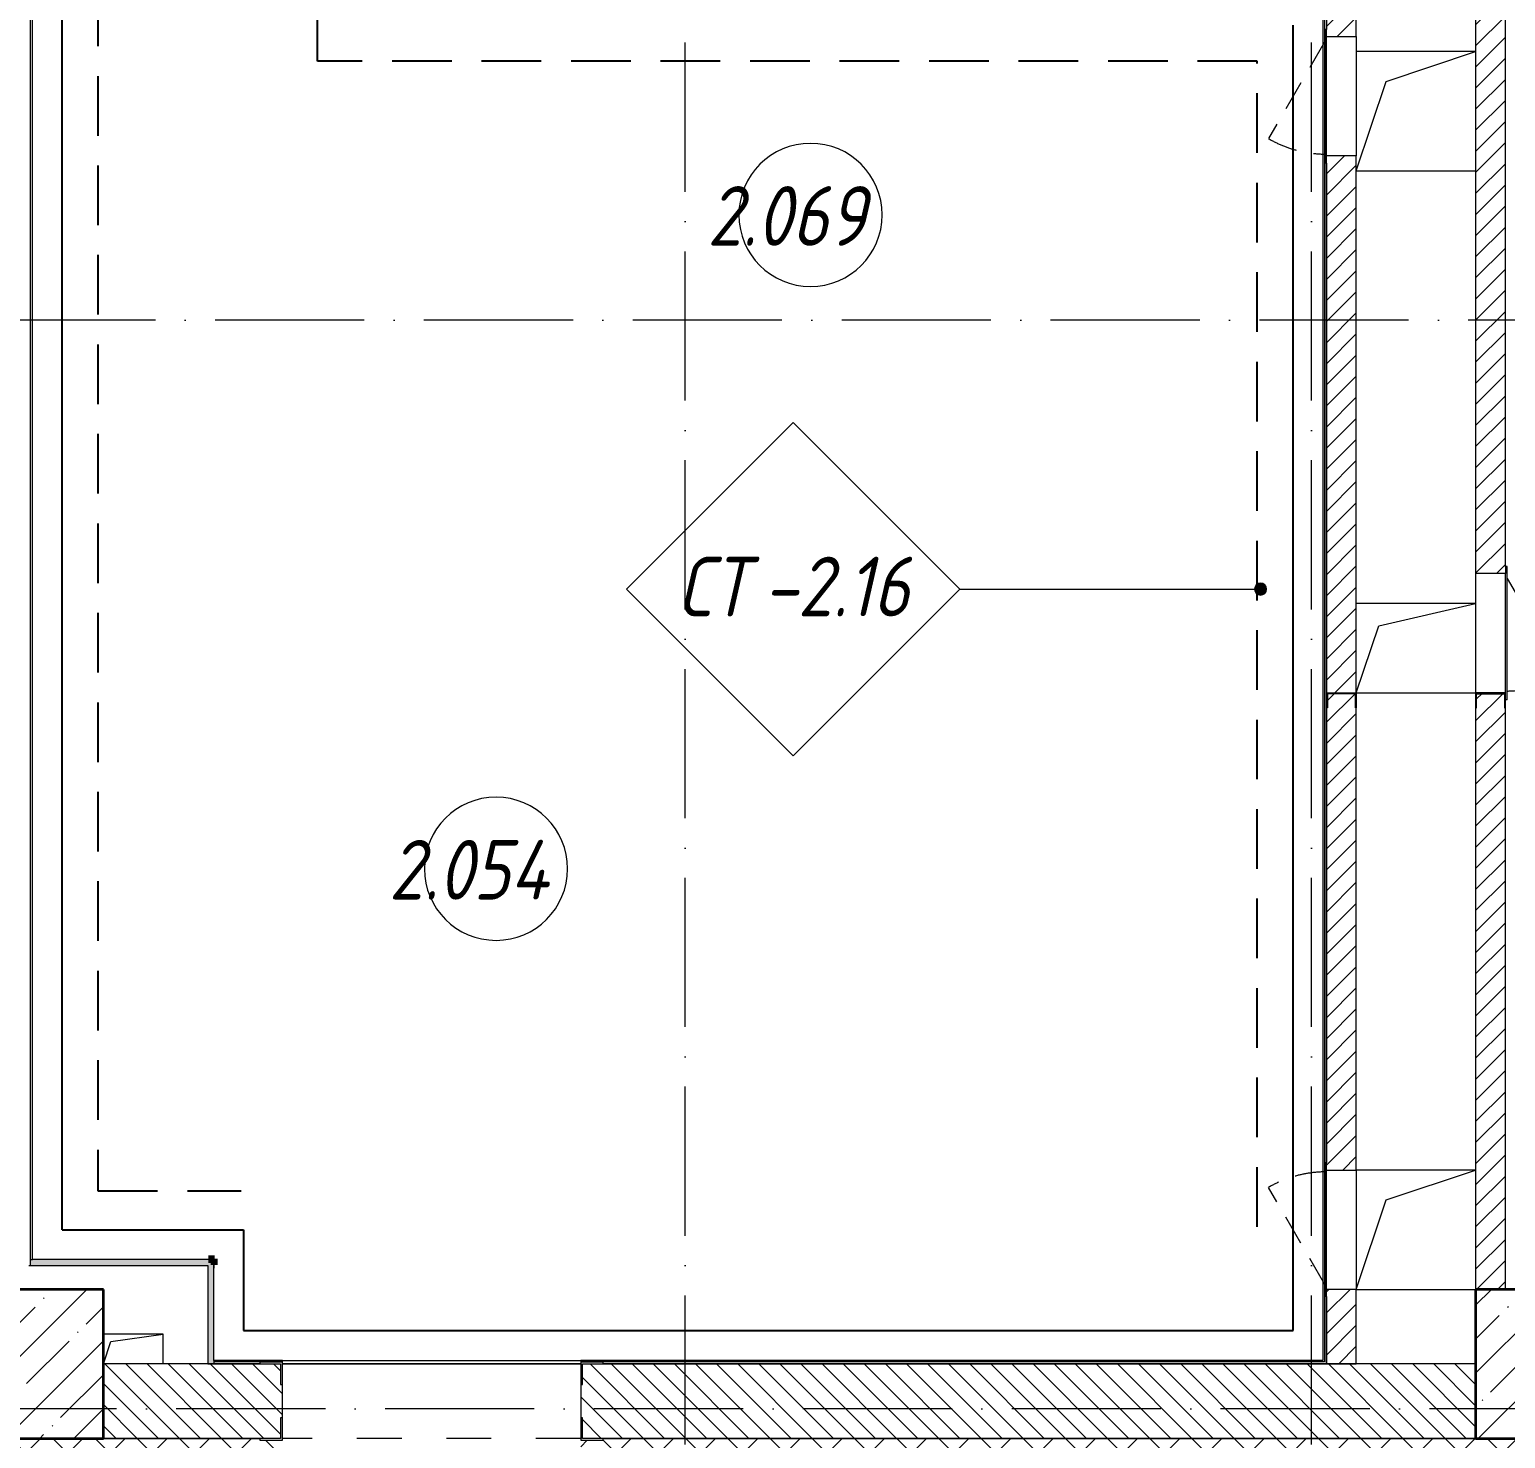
# Model space of a CAD drawing. Header units: millimetres. Extents: x -213536 to 1564669, y -45299 to 942238.
# Drawn here: x -202715 to -197767, y 183827 to 188551 of the extents above; entities that cross this region are included whole.
import ezdxf

# ---------------------------------------------------------------- set-up
doc = ezdxf.new("R2010")
doc.units = ezdxf.units.MM
for name, pattern in [('01 Штриховая _2 мм_', [300, 200, -100]), ('200_ШТРИХ_ш1п0_6_', [160, 100, -60]), ('50_200_ШТРИХ_1Т_ш5_п1_п1_', [700, 500, -100, 0, -100]), ('Штрих короткий', [300, 150, -150])]:
    doc.linetypes.add(name, pattern=pattern)
for name, color, linetype, lineweight in [('0-1', 7, 'Continuous', 5), ('0-2', 7, 'Continuous', 9), ('Линии-2', 7, 'Continuous', 5), ('Марки помещений', 7, 'Continuous', 9), ('Несущие колонны', 7, 'Continuous', 9), ('Несущие колонны-1', 7, 'Continuous', 35), ('Обобщенные модели', 7, 'Continuous', 9), ('Общие ребра', 7, 'Continuous', 9), ('Окна', 7, 'Continuous', 9), ('Оси-2', 7, '50_200_ШТРИХ_1Т_ш5_п1_п1_', 9), ('Открывание в плане-2', 7, '200_ШТРИХ_ш1п0_6_', 9), ('Перемычка-1', 7, 'Штрих короткий', 9), ('СТ-1_16', 7, '01 Штриховая _2 мм_', 90), ('Стены', 7, 'Continuous', 9), ('Стены-1', 7, 'Continuous', 13), ('Текстовые примечания', 7, 'Continuous', 9), ('Штриховка разреза-1', 7, 'Continuous', 9)]:
    doc.layers.add(name, color=color, linetype=linetype, lineweight=lineweight)
for name, color, linetype, lineweight, true_color in [('Обобщенные модели-2', 3, 'Continuous', 90, 0x00ff00), ('СТ-11', 7, 'Continuous', 90, 0x800080), ('Штриховка разреза-5', 7, 'Continuous', 9, 0x8000ff), ('Элементы узлов-1', 7, 'Continuous', 9, 0x3b3b3b)]:
    doc.layers.add(name, color=color, linetype=linetype, lineweight=lineweight, true_color=true_color)
doc.layers.get('0-2').off()
doc.styles.add('ISOCPEUR_I_2', font='isocpeui.ttf', dxfattribs={"width": 0.85, "height": 2.3})
doc.styles.add('ISOCPEUR_I_3', font='isocpeui.ttf', dxfattribs={"width": 0.85, "height": 2.2})
pattern_1 = [(45, (0, 0), (-35.35534, 35.35534), [])]

# ---------------------------------------------------------------- blocks, each defined once
blk = doc.blocks.new('BSC_Колонна _Прямоугольная - 500х500-V63-АИ2_02_План отделки стен 2-го этажа _Часть 2_')
at = {"layer": 'Несущие колонны'}
h = blk.add_hatch(dxfattribs=at)
h.set_pattern_fill('FP_71', color=256, style=0, pattern_type=2)
h.set_pattern_definition([(45, (-13000, -150), (-114.0493, 114.0493), []), (45, (-12885.95, -150), (-114.0493, 114.0493), [201.612, -40.322, 3.353, -36.97])])
h.paths.add_polyline_path([(-250, -250), (250, -250), (250, 250), (-250, 250)], flags=0)
at = {"layer": 'Несущие колонны-1'}
for p, q in [((250, 250), (-250, 250)), ((-250, 250), (-250, -250)), ((250, -250), (250, 250)), ((-250, -250), (250, -250))]:
    blk.add_line(p, q, dxfattribs=at)
blk = doc.blocks.new('BSC_Колонна _Прямоугольная - 500х500-V95-АИ2_02_План отделки стен 2-го этажа _Часть 2_')
at = {"layer": 'Несущие колонны'}
h = blk.add_hatch(dxfattribs=at)
h.set_pattern_fill('FP_94', color=256, style=0, pattern_type=2)
h.set_pattern_definition([(45, (-7900, -150), (-114.0493, 114.0493), []), (45, (-7785.95, -150), (-114.0493, 114.0493), [201.613, -40.323, 3.353, -36.97])])
h.paths.add_polyline_path([(-250, -250), (250, -250), (250, 250), (-250, 250)], flags=0)
at = {"layer": 'Несущие колонны-1'}
for p, q in [((250, 250), (-250, 250)), ((-250, 250), (-250, -250)), ((250, -250), (250, 250)), ((-250, -250), (250, -250))]:
    blk.add_line(p, q, dxfattribs=at)
blk = doc.blocks.new('Проем_Дверь_Прямоугольный - 1000х2700h_витражные проемы-25985460-АИ2_02_План отделки стен 2-го этажа _Часть 2_')
at = {"layer": 'Перемычка-1'}
for p, q in [((500, 125), (-500, 125)), ((500, -125), (-500, -125))]:
    blk.add_line(p, q, dxfattribs=at)
blk = doc.blocks.new('Фахверк_СКБ_Уголок - 250_2700-27497298-АИ2_02_План отделки стен 2-го этажа _Часть 2_')
at = {"layer": 'Обобщенные модели'}
for p, q in [((200, 181), (125, 181)), ((125, 181), (125, 106)), ((131, 106), (131, 175)), ((131, 175), (200, 175)), ((200, 175), (200, 181)), ((125, 106), (131, 106)), ((131, -6), (125, -6)), ((125, -6), (125, -81)), ((131, -75), (131, -6)), ((125, -81), (200, -81)), ((200, -75), (131, -75)), ((200, -81), (200, -75))]:
    blk.add_line(p, q, dxfattribs=at)
blk = doc.blocks.new('154_Фахверк_СКБ_Швеллер - Тип_100_3960-28331862-АИ2_02_План отделки стен 2-го этажа _Часть 2_')
at = {"layer": 'Обобщенные модели'}
for p, q in [((175, 50), (125, 50)), ((125, 50), (125, -50)), ((175, 47), (175, 50)), ((128, 47), (175, 47)), ((128, -47), (128, 47)), ((175, -47), (128, -47)), ((175, -50), (175, -47)), ((125, -50), (175, -50))]:
    blk.add_line(p, q, dxfattribs=at)
blk = doc.blocks.new('154_Фахверк_СКБ_Швеллер - Тип_100_3960-28333271-АИ2_02_План отделки стен 2-го этажа _Часть 2_')
at = {"layer": 'Обобщенные модели'}
for p, q in [((125, 50), (175, 50)), ((125, -50), (125, 50)), ((175, 50), (175, 47)), ((128, 47), (128, -47)), ((175, 47), (128, 47)), ((128, -47), (175, -47)), ((175, -47), (175, -50)), ((175, -50), (125, -50))]:
    blk.add_line(p, q, dxfattribs=at)
blk = doc.blocks.new('AR_Отверстие Ниша - Лючок-32405868-АИ2_02_План отделки стен 2-го этажа _Часть 2_')
at = {"layer": 'Окна'}
for p, q in [((200, 50), (-200, 50)), ((200, -50), (200, 50)), ((-200, -50), (200, -50))]:
    blk.add_line(p, q, dxfattribs=at)
blk = doc.blocks.new('Л_Общий_Лючок - Лючок-29677405-АИ2_02_План отделки стен 2-го этажа _Часть 2_')
at = {"layer": 'Окна'}
for p, q in [((424, 6), (-24, 6)), ((-24, 6), (-24, 0)), ((-24, 0), (0, 0)), ((424, 6), (424, 0))]:
    blk.add_line(p, q, dxfattribs=at)
at = {"layer": 'Открывание в плане-2'}
blk.add_line((16.4, 6), (342, 194), dxfattribs=at)
blk.add_arc((6, 0), 388, 0.8905, 30, dxfattribs=at)
blk = doc.blocks.new('AR_Отверстие Ниша - Лючок-32405936-АИ2_02_План отделки стен 2-го этажа _Часть 2_')
at = {"layer": 'Окна'}
for p, q in [((-200, 50), (200, 50)), ((-200, -50), (-200, 50)), ((200, 50), (200, -50)), ((200, -50), (-200, -50))]:
    blk.add_line(p, q, dxfattribs=at)
blk = doc.blocks.new('Л_Общий_Лючок - Лючок-29741325-АИ2_02_План отделки стен 2-го этажа _Часть 2_')
at = {"layer": 'Окна'}
for p, q in [((-24, 0), (-24, -6)), ((0, 0), (-24, 0)), ((424, 0), (400, 0)), ((424, 0), (424, -6)), ((-24, -6), (424, -6))]:
    blk.add_line(p, q, dxfattribs=at)
at = {"layer": 'Открывание в плане-2'}
blk.add_line((383.6, -6), (58, -194), dxfattribs=at)
blk.add_arc((394, 0), 388, 180.8905, 210, dxfattribs=at)
blk = doc.blocks.new('AR_Отверстие Ниша - Лючок-32405898-АИ2_02_План отделки стен 2-го этажа _Часть 2_')
at = {"layer": 'Окна'}
for p, q in [((-200, 50), (200, 50)), ((-200, -50), (-200, 50)), ((200, 50), (200, -50)), ((200, -50), (-200, -50))]:
    blk.add_line(p, q, dxfattribs=at)
blk = doc.blocks.new('Л_Общий_Лючок - Лючок-V188-АИ2_02_План отделки стен 2-го этажа _Часть 2_')
at = {"layer": 'Окна'}
for p, q in [((-24, 0), (-24, -6)), ((0, 0), (-24, 0)), ((424, 0), (400, 0)), ((424, 0), (424, -6)), ((-24, -6), (424, -6))]:
    blk.add_line(p, q, dxfattribs=at)
at = {"layer": 'Открывание в плане-2'}
blk.add_line((16.4, -6), (342, -194), dxfattribs=at)
blk.add_arc((6, 0), 388, 330, 359.1095, dxfattribs=at)
blk = doc.blocks.new('AR_Отверстие прямоугольное _в плите_ - AR_Отверстие прямоугольное _в плите_-30459211-АИ2_02_План отделки стен 2-го этажа _Часть 2_')
at = {"layer": 'Обобщенные модели'}
for p, q in [((200, 200), (-200, 200)), ((-100, 100), (200, 200)), ((-200, -200), (-100, 100)), ((-200, -200), (200, -200))]:
    blk.add_line(p, q, dxfattribs=at)
blk = doc.blocks.new('AR_Отверстие прямоугольное _в плите_ - AR_Отверстие прямоугольное _в плите_-30459214-АИ2_02_План отделки стен 2-го этажа _Часть 2_')
at = {"layer": 'Обобщенные модели'}
for p, q in [((200, 150), (-200, 150)), ((-125, 75), (200, 150)), ((-200, -150), (-125, 75)), ((-200, -150), (200, -150))]:
    blk.add_line(p, q, dxfattribs=at)
blk = doc.blocks.new('AR_Отверстие прямоугольное _в плите_ - AR_Отверстие прямоугольное _в плите_-30510746-АИ2_02_План отделки стен 2-го этажа _Часть 2_')
at = {"layer": 'Обобщенные модели'}
for p, q in [((100, 50), (-100, 50)), ((-75, 25), (100, 50)), ((100, -50), (100, 50)), ((-100, -50), (-75, 25))]:
    blk.add_line(p, q, dxfattribs=at)
blk = doc.blocks.new('0125-Р-ОО-Ш2-АР-о_23_10_2024_rvt-1-АИ2_02_План отделки стен 2-го этажа _Часть 2_')
at = {"layer": 'Штриховка разреза-1'}
h = blk.add_hatch(dxfattribs=at)
h.set_pattern_fill('FP_92', color=256, style=0, pattern_type=2)
h.set_pattern_definition(pattern_1)
h.paths.add_polyline_path([(12250, 150), (12350, 150), (12350, 400), (12250, 400), (12250, 376)], flags=0)
h.paths.add_polyline_path([(12265.1, 800), (12350, 800), (12350, 2350), (12347, 2350), (12347, 2397), (12253, 2397), (12253, 2350), (12250, 2350), (12251, 800)], flags=0)
h.paths.add_polyline_path([(12347, 2400), (12350, 2400), (12350, 4200), (12250, 4200), (12250, 2400), (12297.1, 2400)], flags=0)
h.paths.add_polyline_path([(12350, 4600), (12350, 4750), (12250, 4750), (12251, 4600), (12274, 4600)], flags=0)
h = blk.add_hatch(dxfattribs=at)
h.set_pattern_fill('FP_92', color=256, style=0, pattern_type=2)
h.set_pattern_definition(pattern_1)
h.paths.add_polyline_path([(12750, 400), (12850, 400), (12850, 2350), (12847, 2350), (12847, 2397), (12753, 2397), (12753, 2350), (12750, 2350), (12750, 492.9)], flags=0)
h.paths.add_polyline_path([(12750, 2800), (12850, 2800), (12850, 4750), (12750, 4750), (12750, 2803)], flags=0)
h = blk.add_hatch(dxfattribs=at)
h.set_pattern_fill('FP_2', color=256, style=0, pattern_type=2)
h.set_pattern_definition([(135, (0, 0), (-35.35534, -35.35534), [])])
h.paths.add_polyline_path([(11333.2, -100), (12750, -100), (12750, 150), (9756, 150), (9756, 81), (9750, 81), (9750, -31), (9756, -31), (9756, -100), (10867.2, -100)], flags=0)
h.paths.add_polyline_path([(8537.2, -100), (8744, -100), (8744, -31), (8750, -31), (8750, 81), (8744, 81), (8744, 150), (8150, 150), (8150, -100)], flags=0)
h = blk.add_hatch(dxfattribs=at)
h.set_pattern_fill('FP_81', color=256, style=0, pattern_type=2)
h.set_pattern_definition([(45, (0, 0), (-70.71068, 70.71068), []), (135, (0, 0), (-70.71068, -70.71068), [])])
h.paths.add_polyline_path([(103134.1, -200), (103600, -200), (103600, -100), (94575, -100), (94575, -106), (94500, -106), (94500, -200), (102202.1, -200)], flags=0)
h.paths.add_polyline_path([(91850, -200), (92700, -200), (92700, -106), (92625, -106), (92625, -100), (84750, -100), (84750, -200), (91350, -200)], flags=0)
h.paths.add_polyline_path([(83562.3, -200), (83750, -200), (83750, -100), (82625, -100), (82625, -106), (82550, -106), (82550, -200), (83250, -200)], flags=0)
h.paths.add_polyline_path([(74750, -200), (74750, -100), (73425, -100), (73425, -106), (73350, -106), (73350, -200), (74242.4, -200)], flags=0)
h.paths.add_polyline_path([(71446.5, -200), (71550, -200), (71550, -106), (71475, -106), (71475, -100), (70425, -100), (70425, -106), (70350, -106), (70350, -200), (71200, -200)], flags=0)
h.paths.add_polyline_path([(67718.5, -200), (68549.7, -200), (68549.7, -106), (68475, -106), (68475, -100), (67425, -100), (67425, -106), (67350, -106), (67350, -200)], flags=0)
h.paths.add_polyline_path([(64700, -200), (65550, -200), (65550, -106), (65475, -106), (65475, -100), (64425, -100), (64425, -106), (64350, -106), (64350, -200), (64456.5, -200)], flags=0)
h.paths.add_polyline_path([(62550, -200), (62550, -106), (62475, -106), (62475, -100), (61425, -100), (61425, -106), (61350, -106), (61350, -200), (62126.6, -200)], flags=0)
h.paths.add_polyline_path([(56534.6, -200), (56550, -200), (56550, -106), (56475, -106), (56475, -100), (55425, -100), (55425, -106), (55350, -106), (55350, -200), (56200, -200)], flags=0)
h.paths.add_polyline_path([(53272.7, -200), (53550, -200), (53550, -106), (53475, -106), (53475, -100), (52425, -100), (52425, -106), (52350, -106), (52350, -200), (52806.7, -200)], flags=0)
h.paths.add_polyline_path([(50550, -200), (50550, -106), (50475, -106), (50475, -100), (49425, -100), (49425, -106), (49350, -106), (49350, -200), (50010.7, -200)], flags=0)
h.paths.add_polyline_path([(47475, -200), (47550, -200), (47550, -106), (47475, -106), (47475, -100), (46425, -100), (46425, -106), (46350, -106), (46350, -200), (47214.7, -200)], flags=0)
h.paths.add_polyline_path([(44550, -200), (44550, -106), (44475, -106), (44475, -100), (43425, -100), (43425, -106), (43350, -106), (43350, -200), (44418.8, -200)], flags=0)
h.paths.add_polyline_path([(40700, -200), (41550, -200), (41550, -106), (41475, -105.4), (41475, -100), (40150, -100), (40150, -200), (40690.8, -200)], flags=0)
h.paths.add_polyline_path([(38344, -200), (38350, -200), (38350, -106), (38275, -106), (38275, -100), (37150, -100), (37150, -200), (38275, -200)], flags=0)
h.paths.add_polyline_path([(35350, -200), (35350, -106), (35275, -106), (35275, -100), (34225, -100), (34225, -106), (34150, -106), (34150, -200), (35344, -200)], flags=0)
h.paths.add_polyline_path([(32275, -200), (32350, -200), (32350, -106), (32275, -106), (32275, -100), (31150, -100), (31150, -200), (31650, -200)], flags=0)
h.paths.add_polyline_path([(29350, -200), (29350, -106), (29275, -106), (29275, -100), (28150, -100), (28150, -200), (29344, -200)], flags=0)
h.paths.add_polyline_path([(25779, -200), (26350, -200), (26350, -106), (26275, -106), (26275, -100), (25225, -100), (25225, -106), (25150, -106), (25150, -200), (25313, -200)], flags=0)
h.paths.add_polyline_path([(22650, -200), (23350, -200), (23350, -106), (23275, -106), (23275, -100), (22150, -100), (22150, -200)], flags=0)
h.paths.add_polyline_path([(19255.1, -200), (20350, -200), (20350, -106), (20275, -106), (20275, -100), (19150, -100), (19150, -200)], flags=0)
h.paths.add_polyline_path([(16459.1, -200), (17350, -200), (17350, -106), (17275, -106), (17275, -100), (16225, -100), (16225, -106), (16150, -106), (16150, -200)], flags=0)
h.paths.add_polyline_path([(14595.1, -200), (15150, -200), (15150, -106), (15075, -106), (15075, -100), (9825, -100), (9825, -106), (9750, -106), (9750, -200), (13663.1, -200)], flags=0)
h.paths.add_polyline_path([(8150, -200), (8750, -200), (8750, -106), (8675, -106), (8675, -100), (-100, -100), (-100, -200), (8071.2, -200)], flags=0)
at = {"layer": 'Общие ребра'}
for p, q in [((8150, -100), (8675, -100)), ((8675, -100), (8150, -100)), ((9825, -100), (12750, -100)), ((12750, -100), (9825, -100))]:
    blk.add_line(p, q, dxfattribs=at)
at = {"layer": 'Стены'}
blk.add_line((8750, 150), (9750, 150), dxfattribs=at)
at = {"layer": 'Стены-1'}
for p, q in [((12250, 4750), (12250, 4624)), ((12350, 4600), (12350, 4750)), ((12750, 4750), (12750, 2800)), ((12850, 2824), (12850, 4750)), ((12250, 4176), (12250, 2400)), ((12350, 2400), (12350, 4200)), ((12250, 2350), (12250, 824)), ((12350, 800), (12350, 2350)), ((12750, 2350), (12750, 400)), ((12850, 400), (12850, 2350)), ((12350, 150), (12350, 400)), ((12250, 376), (12250, 150)), ((8675, 150), (8150, 150)), ((12750, 150), (9825, 150)), ((12250, 150), (12350, 150)), ((8750, -31), (8750, 81)), ((9750, 81), (9750, -31))]:
    blk.add_line(p, q, dxfattribs=at)
at = {"layer": '0-2'}
for name, p, rotation in [('Л_Общий_Лючок - Лючок-V188-АИ2_02_План отделки стен 2-го этажа _Часть 2_', (12250, 4600), 269.9999999999997), ('AR_Отверстие Ниша - Лючок-32405898-АИ2_02_План отделки стен 2-го этажа _Часть 2_', (12300, 4400), 89.9999999999997), ('Л_Общий_Лючок - Лючок-29677405-АИ2_02_План отделки стен 2-го этажа _Часть 2_', (12850, 2800), 269.9999999999996), ('AR_Отверстие Ниша - Лючок-32405868-АИ2_02_План отделки стен 2-го этажа _Часть 2_', (12800, 2600), 89.9999999999997), ('154_Фахверк_СКБ_Швеллер - Тип_100_3960-28333271-АИ2_02_План отделки стен 2-го этажа _Часть 2_', (12300, 2525), 269.9999999999997), ('154_Фахверк_СКБ_Швеллер - Тип_100_3960-28331862-АИ2_02_План отделки стен 2-го этажа _Часть 2_', (12800, 2525), 269.9999999999997), ('Л_Общий_Лючок - Лючок-29741325-АИ2_02_План отделки стен 2-го этажа _Часть 2_', (12250, 800), 269.9999999999997), ('AR_Отверстие Ниша - Лючок-32405936-АИ2_02_План отделки стен 2-го этажа _Часть 2_', (12300, 600), 89.9999999999997), ('Фахверк_СКБ_Уголок - 250_2700-27497298-АИ2_02_План отделки стен 2-го этажа _Часть 2_', (8875, 75), 180)]:
    blk.add_blockref(name, p, dxfattribs=dict(at, rotation=rotation))
for name, p in [('AR_Отверстие прямоугольное _в плите_ - AR_Отверстие прямоугольное _в плите_-30459211-АИ2_02_План отделки стен 2-го этажа _Часть 2_', (12550, 4350)), ('AR_Отверстие прямоугольное _в плите_ - AR_Отверстие прямоугольное _в плите_-30459214-АИ2_02_План отделки стен 2-го этажа _Часть 2_', (12550, 2550)), ('AR_Отверстие прямоугольное _в плите_ - AR_Отверстие прямоугольное _в плите_-30459211-АИ2_02_План отделки стен 2-го этажа _Часть 2_', (12550, 600)), ('BSC_Колонна _Прямоугольная - 500х500-V95-АИ2_02_План отделки стен 2-го этажа _Часть 2_', (7900, 150)), ('BSC_Колонна _Прямоугольная - 500х500-V63-АИ2_02_План отделки стен 2-го этажа _Часть 2_', (13000, 150)), ('AR_Отверстие прямоугольное _в плите_ - AR_Отверстие прямоугольное _в плите_-30510746-АИ2_02_План отделки стен 2-го этажа _Часть 2_', (8250, 200)), ('Проем_Дверь_Прямоугольный - 1000х2700h_витражные проемы-25985460-АИ2_02_План отделки стен 2-го этажа _Часть 2_', (9250, 25)), ('Фахверк_СКБ_Уголок - 250_2700-27497298-АИ2_02_План отделки стен 2-го этажа _Часть 2_', (9625, -25))]:
    blk.add_blockref(name, p, dxfattribs=at)
blk = doc.blocks.new('101_Уголок настенный вертикальный_Металл-ПМЮ-02_ - Металл-ПО-97-02_мерседес-20890304-АИ2_02_План отделки стен 2-го этажа _Часть 2_')
at = {"layer": 'Обобщенные модели-2'}
for p, q in [((145, 12), (125, 12)), ((125, 12), (125, -8)), ((127, -8), (127, 10)), ((127, 10), (145, 10)), ((145, 10), (145, 12)), ((125, -8), (127, -8))]:
    blk.add_line(p, q, dxfattribs=at)
blk = doc.blocks.new('AI_Марка_Помещение_х1__Общий_E___ISO-2_1K_ - Номер-16210215-АИ2_02_План отделки стен 2-го этажа _Часть 2_')
at = {"layer": 'Марки помещений'}
for start, end in [(360, 180), (180, 360)]:
    blk.add_arc((0.039, 0.312), 2.4, start, end, dxfattribs=at)
blk = doc.blocks.new('Оси1')
at = {"layer": 'Оси-2'}
for p, q in [((216345.6, 210594.5), (216345.6, 264395.4)), ((218445.6, 210594.5), (218445.6, 264395.4)), ((311183.9, 216465.2), (203926.8, 216465.2)), ((312453.9, 212815.2), (203926.8, 212815.2))]:
    blk.add_line(p, q, dxfattribs=at)

msp = doc.modelspace()

# ---------------------------------------------------------------- hatches: boundary and pattern name
at = {"layer": 'Штриховка разреза-5'}
for points in [[(-202712, 184407.3), (-202097, 184407.3), (-202097, 184427.3), (-202712, 184427.3)], [(-202097, 184077.3), (-202097, 184407.3), (-202117, 184407.3), (-202117, 184077.3)]]:
    msp.add_hatch(color=256, dxfattribs=at).paths.add_polyline_path(points, flags=0)
at = {"layer": 'Элементы узлов-1'}
msp.add_hatch(color=256, dxfattribs=at).paths.add_polyline_path([(-198588.1, 186654.9), (-198582.9, 186655.6), (-198578.1, 186657.6), (-198573.9, 186660.7), (-198570.8, 186664.9), (-198568.8, 186669.7), (-198568.1, 186674.9), (-198568.8, 186680.1), (-198570.8, 186684.9), (-198573.9, 186689), (-198578.1, 186692.2), (-198584.9, 186694.5), (-198588.1, 186694.9), (-198593.3, 186694.2), (-198598.1, 186692.2), (-198602.2, 186689), (-198605.4, 186684.9), (-198607.4, 186680.1), (-198608.1, 186674.9), (-198607.4, 186669.7), (-198605.4, 186664.9), (-198602.2, 186660.7), (-198598.1, 186657.6), (-198593.3, 186655.6)], flags=0)

# ---------------------------------------------------------------- linework, layer by layer
at = {"layer": 'Линии-2'}
for p, q in [((-200155, 187233.5), (-200713.7, 186674.9)), ((-199596.4, 186674.9), (-200155, 187233.5)), ((-200713.7, 186674.9), (-200155, 186116.2)), ((-200155, 186116.2), (-199596.4, 186674.9)), ((-199596.4, 186674.9), (-198608.1, 186674.9))]:
    msp.add_line(p, q, dxfattribs=at)
for start, end in [(90, 270), (270, 90)]:
    msp.add_arc((-198588.1, 186674.9), 20, start, end, dxfattribs=at)
at = {"layer": 'Общие ребра'}
for p, q in [((-202712, 191327.3), (-202712, 184407.3)), ((-198374, 188670.3), (-198374, 184084.3)), ((-202712, 184427.3), (-202705, 184427.3)), ((-202097, 184089.3), (-202097, 184077.3)), ((-201867, 184084.3), (-202097, 184084.3)), ((-198374, 184084.3), (-200867, 184084.3))]:
    msp.add_line(p, q, dxfattribs=at)
at = {"layer": 'СТ-11', "lineweight": 25}
for p, q in [((-202605, 184527.3), (-202605, 191215.3)), ((-198479, 184189.3), (-198479, 188565.3)), ((-202605, 184527.3), (-201997, 184527.3)), ((-201997, 184527.3), (-201997, 184189.3)), ((-201997, 184189.3), (-198479, 184189.3))]:
    msp.add_line(p, q, dxfattribs=at)
at = {"layer": 'СТ-1_16', "lineweight": 25}
for p, q in [((-202485, 191095.3), (-202485, 184657.3)), ((-201749, 188445.3), (-201749, 189009.3)), ((-198599, 188445.3), (-201749, 188445.3)), ((-198599, 184537.3), (-198599, 188445.3)), ((-202485, 184657.3), (-202005, 184657.3))]:
    msp.add_line(p, q, dxfattribs=at)
at = {"layer": 'Стены'}
for p, q in [((-201867, 184089.3), (-200867, 184089.3)), ((-200867, 184077.3), (-201867, 184077.3))]:
    msp.add_line(p, q, dxfattribs=at)
at = {"layer": 'Стены-1'}
for p, q in [((-202705, 184427.3), (-202705, 191315.3)), ((-198379, 188665.3), (-198379, 184089.3)), ((-198367, 186327.3), (-198367, 188103.3)), ((-198367, 184751.3), (-198367, 186277.3)), ((-202717, 184407.3), (-202117, 184407.3)), ((-202097, 184427.3), (-202705, 184427.3)), ((-202117, 184407.3), (-202117, 184077.3)), ((-202097, 184089.3), (-202097, 184427.3)), ((-198367, 184077.3), (-198367, 184303.3)), ((-202117, 184077.3), (-201942, 184077.3)), ((-201867, 184089.3), (-202097, 184089.3)), ((-201867, 184083.3), (-201867, 184089.3)), ((-198379, 184089.3), (-200867, 184089.3)), ((-200867, 184089.3), (-200867, 184083.3)), ((-200792, 184077.3), (-198367, 184077.3))]:
    msp.add_line(p, q, dxfattribs=at)

# ---------------------------------------------------------------- block references
at = {"color": 2, "lineweight": 30}
msp.add_blockref('Оси1', (-416862.6, -28888), dxfattribs=at)
at = {"layer": '0-1'}
msp.add_blockref('0125-Р-ОО-Ш2-АР-о_23_10_2024_rvt-1-АИ2_02_План отделки стен 2-го этажа _Часть 2_', (-210617, 183927.3), dxfattribs=at)
at = {"layer": 'Марки помещений', "xscale": 99.99999999999993, "yscale": 99.99999999999993, "zscale": 99.99999999999993}
for p in [(-200100.4, 187898.4), (-201154.7, 185706.2)]:
    msp.add_blockref('AI_Марка_Помещение_х1__Общий_E___ISO-2_1K_ - Номер-16210215-АИ2_02_План отделки стен 2-го этажа _Часть 2_', p, dxfattribs=at)
at = {"layer": 'Обобщенные модели-2', "rotation": 269.9999999999996}
msp.add_blockref('101_Уголок настенный вертикальный_Металл-ПМЮ-02_ - Металл-ПО-97-02_мерседес-20890304-АИ2_02_План отделки стен 2-го этажа _Часть 2_', (-202107, 184554.3), dxfattribs=at)

# ---------------------------------------------------------------- texts
at = {"layer": 'Марки помещений', "char_height": 200, "attachment_point": 1, "style": 'ISOCPEUR_I_2'}
for s, insert, width in [('2.069', (-200443, 188026.3), 785.654), ('2.054', (-201510.4, 185834.1), 817.721)]:
    msp.add_mtext(s, dxfattribs=dict(at, insert=insert, width=width))
at = {"layer": 'Текстовые примечания', "char_height": 200, "attachment_point": 1, "style": 'ISOCPEUR_I_3'}
for s, insert, width in [('СТ', (-200541.3, 186783.7), 346.329), ('-2.16', (-200255.5, 186783.7), 663.797)]:
    msp.add_mtext(s, dxfattribs=dict(at, insert=insert, width=width))

doc.saveas('drawing.dxf')
